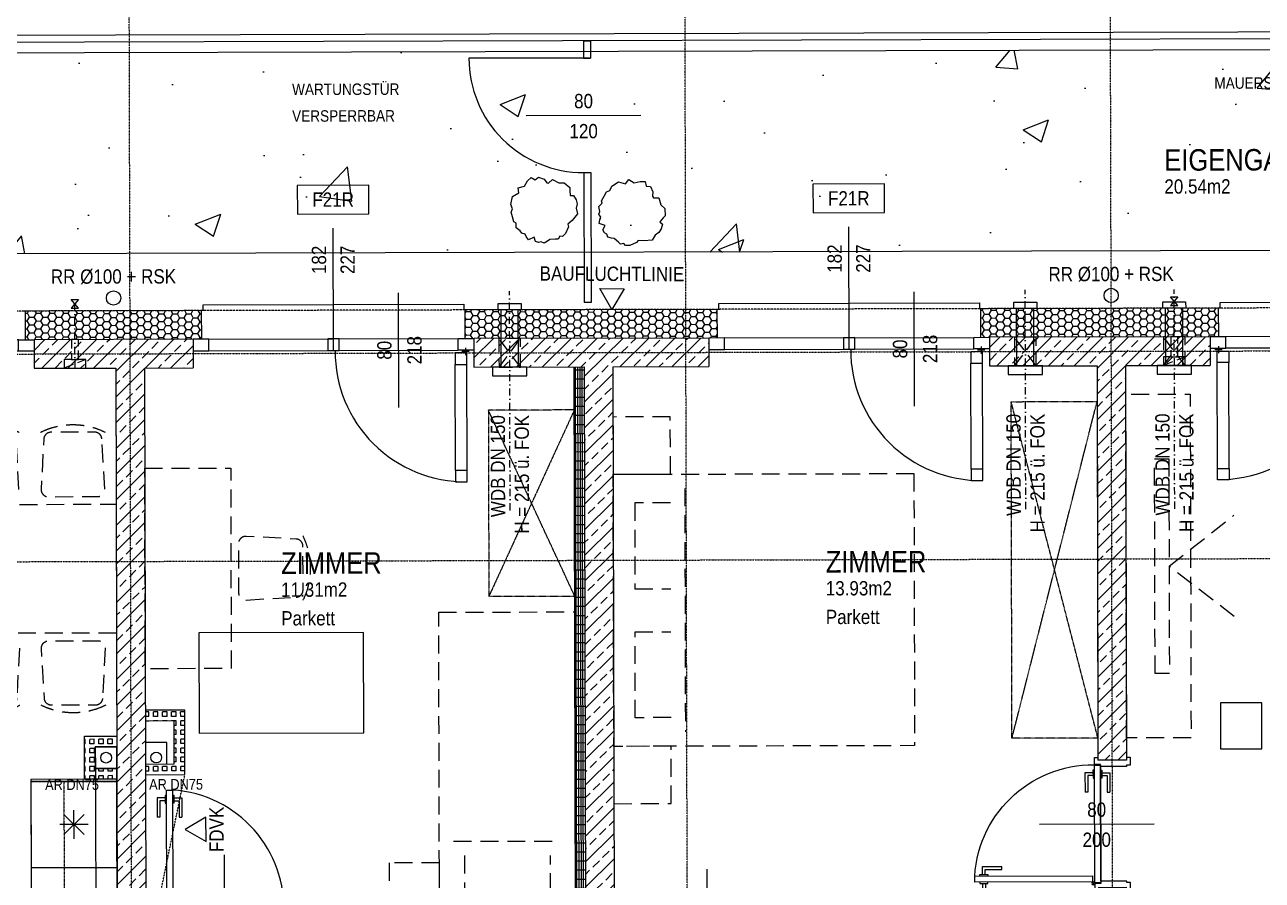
# Model space of a CAD drawing. Header units: millimetres. Extents: x -5498 to 144064, y 340 to 109563.
# Drawn here: x 29217 to 37857, y 68796 to 74769 of the extents above; entities that cross this region are included whole.
import ezdxf
from ezdxf.enums import TextEntityAlignment as Align

# ---------------------------------------------------------------- set-up
doc = ezdxf.new("R2010")
doc.units = ezdxf.units.MM
for name, pattern in [('HIDDEN2', [0.1875, 0.125, -0.0625]), ('STRICHLINIE', [0.75, 0.5, -0.25]), ('STRICHPUNKT', [1, 0.5, -0.25, 0, -0.25])]:
    doc.linetypes.add(name, pattern=pattern)
for name, color, linetype in [('00-WOL-G00-LEG-M0', 22, 'Continuous'), ('00_HLP-G00-LEG-M0', 6, 'Continuous'), ('01-ANS-G00-LEG-M0', 251, 'Continuous'), ('01-BFL-G00-LEG-M0', 251, 'Continuous'), ('01-SYM-G00-Leg-M0', 251, 'Continuous'), ('01-TXT---------M0', 251, 'Continuous'), ('01-TXT---------PP', 1, 'Continuous'), ('01-TXT-G00-LEG-M0', 1, 'Continuous'), ('02-ANS-G00-LEG-M0', 251, 'Continuous'), ('02-AXO-G00-LEG-M0', 251, 'STRICHPUNKT'), ('02-DIM-G00-LEG-BEHÖRDE', 251, 'Continuous'), ('02-FIL-G00-LEG-GK', 251, 'Continuous'), ('02-FIL-G00-LEG-GRÜN', 251, 'Continuous'), ('02-FIL-G00-LEG-LILA', 251, 'Continuous'), ('02-FIL-G00-LEG-ORANGE', 251, 'Continuous'), ('02-FIL-G00-Leg-STB', 251, 'Continuous'), ('02-TWA---------M0', 251, 'Continuous'), ('02-TWA-G00-LEG-M0', 251, 'Continuous'), ('02-WDA---------M0', 251, 'Continuous'), ('02-WDA-G00-LEG-M0', 251, 'Continuous'), ('02-ZWA---------M0', 251, 'Continuous'), ('02-ZWA-G00-LEG-M0', 251, 'Continuous'), ('03-ANS-G00-LEG-M0', 251, 'Continuous'), ('03-HID-G00-LEG-M0', 251, 'HIDDEN2'), ('03-SYM-G00-LEG-M0', 251, 'Continuous'), ('04-HLP---------M0', 251, 'HIDDEN2'), ('04-STO---------M0', 251, 'Continuous'), ('04-SYM---------EP', 251, 'Continuous'), ('04-SYM-G00-LEG-EP', 251, 'Continuous'), ('04-TXT---------EP', 251, 'Continuous'), ('04-TXT-G00-Leg-M0', 251, 'Continuous'), ('04-TXT-G00-LEG-POS', 8, 'Continuous'), ('05-STO--------M0', 251, 'Continuous'), ('05-SYM---------M0', 251, 'Continuous'), ('05-SYM--------M0', 251, 'Continuous'), ('05-SYM-G00-LEG-M0', 251, 'Continuous'), ('05-TXT---------PP', 8, 'Continuous'), ('05-TXT--------M0', 251, 'Continuous'), ('05-TXT-G00-LEG-M0', 251, 'Continuous'), ('07-SAN---------M0', 251, 'Continuous'), ('07-SAN-G00-Leg-Küche', 251, 'Continuous'), ('07-SAN-G00-LEG-M0', 251, 'Continuous'), ('07_MOB-G00-LEG-M0', 6, 'HIDDEN2'), ('09-NAT-G00-LEG-PFLANZEN', 251, 'Continuous'), ('09-WEG_G00-LEG-M0', 251, 'Continuous')]:
    doc.layers.add(name, color=color, linetype=linetype)
doc.layers.add('00_HLP---------M0', color=251, linetype='Continuous', plot=False)
doc.styles.add('ARIAL', font='arial.ttf', dxfattribs={"width": 0.85})
doc.linetypes.add('ZICKZACK', pattern='A,0.00254,-5.08,[131,ltypeshp.shx,S=5.08,R=0,X=-5.08,Y=0],-10.16,[131,ltypeshp.shx,S=5.08,R=180,X=5.08,Y=0],-5.08', length=20.32254)
pattern_1 = [(359.70755, (-20078.772, 18756.93), (47.764726, 27.252854), [31.75, -63.5]), (119.70755, (-20078.772, 18756.93), (-47.484027, 27.739039), [31.75, -63.5]), (59.70755, (-20078.772, 18756.93), (0.280699, 54.991893), [-63.5, 31.75])]
pattern_2 = [(90.1423, (31995.2, 67277.07), (-31.7499, -0.07886), [31.75, -31.75]), (180.1423, (31995.2, 67277.07), (0.07886, -31.7499), [31.75, -31.75])]

# ---------------------------------------------------------------- blocks, each defined once
blk = doc.blocks.new('03-rar')
blk.add_circle((0, 0), 0.05)
at = {"layer": '01-TXT---------M0', "color": 8, "style": 'ARIAL', "width": 0.85}
blk.add_attdef('RR', text='', height=0.1, dxfattribs=at).set_placement((0, 0.1), align=Align.CENTER)
blk = doc.blocks.new('05-TXT')
at = {"layer": '05-TXT--------M0'}
blk.add_line((-0.4, 0), (0.4, 0), dxfattribs=at)
at = {"layer": '05-TXT--------M0', "color": 8, "style": 'ARIAL', "width": 0.85}
blk.add_attdef('BREITE', text='', height=0.1, dxfattribs=at).set_placement((0, 0.05), align=Align.CENTER)
blk.add_attdef('HÖHE', text='', height=0.1, rotation=360, dxfattribs=at).set_placement((0, -0.06), align=Align.TOP_CENTER)
blk = doc.blocks.new('TÜR-80_10er-WAND')
at = {"layer": '00_HLP---------M0'}
blk.add_lwpolyline([(0.4115, -0.025), (-0.4115, -0.025), (-0.4115, -0.025), (-0.4115, 0.017), (0.4115, 0.017)], close=True, dxfattribs=at)
for points in [[(0.4, 0.017), (-0.4, 0.017)], [(-0.375, 0.017), (-0.375, 0.027), (-0.32, 0.027), (-0.32, 0.017)], [(-0.3575, 0.027), (-0.3575, 0.083), (-0.2225, 0.083)], [(-0.3375, 0.027), (-0.3375, 0.063), (-0.2225, 0.063)], [(-0.2225, 0.063), (-0.2225, 0.083)], [(-0.375, -0.025), (-0.375, -0.035), (-0.32, -0.035), (-0.32, -0.025)], [(-0.3575, -0.035), (-0.3575, -0.091), (-0.2225, -0.091)], [(-0.3375, -0.035), (-0.3375, -0.071), (-0.2225, -0.071)], [(-0.2225, -0.071), (-0.2225, -0.091)]]:
    blk.add_lwpolyline(points, dxfattribs=at)
at = {"layer": '02-ZWA---------M0'}
for points in [[(-0.445, 0.1), (-0.445, 0)], [(0.445, 0.1), (0.445, 0)]]:
    blk.add_lwpolyline(points, dxfattribs=at)
at = {"layer": '05-STO--------M0'}
for points in [[(-0.465, 0.1), (-0.465, 0.125), (-0.41, 0.125), (-0.41, 0.1), (-0.4, 0.1), (-0.4, 0.017), (-0.415, 0.017), (-0.415, -0.025), (-0.465, -0.025), (-0.465, 0)], [(0.465, 0.1), (0.465, 0.125), (0.41, 0.125), (0.41, 0.1), (0.4, 0.1), (0.4, 0.017), (0.415, 0.017), (0.415, -0.025), (0.465, -0.025), (0.465, 0)]]:
    blk.add_lwpolyline(points, dxfattribs=at)
at = {"layer": '05-SYM---------M0'}
for points in [[(0.352, -0.8085), (0.296, -0.8085), (0.296, -0.6735)], [(0.316, -0.6735), (0.296, -0.6735)], [(0.352, -0.7885), (0.316, -0.7885), (0.316, -0.6735)], [(0.414, -0.8085), (0.47, -0.8085), (0.47, -0.6735)], [(0.414, -0.7885), (0.45, -0.7885), (0.45, -0.6735)], [(0.45, -0.6735), (0.47, -0.6735)], [(0.362, -0.826), (0.352, -0.826), (0.352, -0.771), (0.362, -0.771)], [(0.404, -0.826), (0.414, -0.826), (0.414, -0.771), (0.404, -0.771)]]:
    blk.add_lwpolyline(points, dxfattribs=at)
at = {"layer": '05-SYM--------M0'}
blk.add_lwpolyline([(0.404, -0.0395), (0.404, -0.8625), (0.404, -0.8625), (0.362, -0.8625), (0.362, -0.0395)], close=True, dxfattribs=at)
for points in [[(0.41, -0.036), (0.42, -0.036)], [(0.415, -0.031), (0.415, -0.041)]]:
    blk.add_lwpolyline(points, dxfattribs=at)
blk.add_circle((0.415, -0.036), 0.01, dxfattribs=at)
blk.add_arc((0.415, -0.036), 0.8282, 176.33088, 266.33088, dxfattribs=at)
blk = doc.blocks.new('01-SQM')
at = {"layer": '01-TXT---------M0', "color": 1, "style": 'ARIAL', "width": 0.85}
blk.add_attdef('ROOM', (0, 0), '', height=0.15, dxfattribs=at)
blk.add_attdef('AREA', text='', height=0.1, dxfattribs=at).set_placement((0, -0.06), align=Align.TOP_LEFT)
at = {"layer": '01-TXT---------PP', "color": 1, "style": 'ARIAL', "width": 0.85}
blk.add_attdef('NR', text='', height=0.15, dxfattribs=at).set_placement((-0.1173, 0), align=Align.RIGHT)
blk.add_attdef('FLOOR', text='', height=0.1, dxfattribs=at).set_placement((0, -0.26), align=Align.TOP_LEFT)
blk = doc.blocks.new('TÜR-80_20er-WAND')
at = {"layer": '00_HLP---------M0'}
for points in [[(-0.3575, 0.045), (-0.3575, 0.101), (-0.2225, 0.101)], [(-0.2225, 0.081), (-0.2225, 0.101)], [(-0.375, 0.035), (-0.375, 0.045), (-0.32, 0.045), (-0.32, 0.035)], [(-0.3375, 0.045), (-0.3375, 0.081), (-0.2225, 0.081)], [(0.4, -0.007), (-0.4, -0.007)], [(-0.375, -0.007), (-0.375, -0.017), (-0.32, -0.017), (-0.32, -0.007)], [(-0.3575, -0.017), (-0.3575, -0.073), (-0.2225, -0.073)], [(-0.3375, -0.017), (-0.3375, -0.053), (-0.2225, -0.053)], [(-0.2225, -0.053), (-0.2225, -0.073)]]:
    blk.add_lwpolyline(points, dxfattribs=at)
blk.add_lwpolyline([(0.4115, 0.035), (-0.4115, 0.035), (-0.4115, 0.035), (-0.4115, -0.007), (0.4115, -0.007)], close=True, dxfattribs=at)
at = {"layer": '02-TWA---------M0'}
for points in [[(-0.445, -0.19), (-0.445, 0.01)], [(0.445, -0.19), (0.445, 0.01)]]:
    blk.add_lwpolyline(points, dxfattribs=at)
at = {"layer": '05-STO--------M0'}
for points in [[(-0.465, -0.19), (-0.465, -0.215), (-0.41, -0.215), (-0.41, -0.19), (-0.4, -0.19), (-0.4, -0.007), (-0.415, -0.007), (-0.415, 0.035), (-0.465, 0.035), (-0.465, 0.01)], [(0.465, -0.19), (0.465, -0.215), (0.41, -0.215), (0.41, -0.19), (0.4, -0.19), (0.4, -0.007), (0.415, -0.007), (0.415, 0.035), (0.465, 0.035), (0.465, 0.01)]]:
    blk.add_lwpolyline(points, dxfattribs=at)
at = {"layer": '05-SYM---------M0'}
for points in [[(0.352, 0.8185), (0.296, 0.8185), (0.296, 0.6835)], [(0.352, 0.7985), (0.316, 0.7985), (0.316, 0.6835)], [(0.362, 0.836), (0.352, 0.836), (0.352, 0.781), (0.362, 0.781)], [(0.404, 0.836), (0.414, 0.836), (0.414, 0.781), (0.404, 0.781)], [(0.414, 0.8185), (0.47, 0.8185), (0.47, 0.6835)], [(0.414, 0.7985), (0.45, 0.7985), (0.45, 0.6835)], [(0.316, 0.6835), (0.296, 0.6835)], [(0.45, 0.6835), (0.47, 0.6835)]]:
    blk.add_lwpolyline(points, dxfattribs=at)
at = {"layer": '05-SYM--------M0'}
blk.add_lwpolyline([(0.404, 0.0495), (0.404, 0.8725), (0.404, 0.8725), (0.362, 0.8725), (0.362, 0.0495)], close=True, dxfattribs=at)
for points in [[(0.41, 0.046), (0.42, 0.046)], [(0.415, 0.041), (0.415, 0.051)]]:
    blk.add_lwpolyline(points, dxfattribs=at)
blk.add_circle((0.415, 0.046), 0.01, dxfattribs=at)
blk.add_arc((0.415, 0.046), 0.8282, 93.66912, 183.66912, dxfattribs=at)
blk = doc.blocks.new('FENSTER_184-EG')
at = {"layer": '02-WDA---------M0'}
for points in [[(0.06, -0.2), (0.06, -0.4)], [(1.9, -0.2), (1.9, -0.4)]]:
    blk.add_lwpolyline(points, dxfattribs=at)
at = {"layer": '04-HLP---------M0', "linetype": 'Continuous'}
for points in [[(0.13, 0.72), (0.13, 0.8), (0.05, 0.8), (0.05, 0.72)], [(0.13, -0.1), (0.13, -0.02), (0.05, -0.02), (0.05, -0.1)]]:
    blk.add_lwpolyline(points, close=True, dxfattribs=at)
for points in [[(0.05, 0.72), (0.05, -0.02)], [(0.13, 0.72), (0.13, -0.02)]]:
    blk.add_lwpolyline(points, dxfattribs=at)
at = {"layer": '04-HLP---------M0'}
for points in [[(0.059, -0.135), (0.059, -0.085)], [(0.034, -0.11), (0.084, -0.11)]]:
    blk.add_lwpolyline(points, dxfattribs=at)
at = {"layer": '04-HLP---------M0', "linetype": 'Continuous'}
blk.add_arc((0.059, -0.11), 0.91, 359.48381, 90.46457, dxfattribs=at)
at = {"layer": '04-STO---------M0'}
for points in [[(0.11, -0.2), (0, -0.2), (0, -0.12), (0.11, -0.12)], [(0.94, -0.2), (1.02, -0.2), (1.02, -0.12), (0.94, -0.12)], [(1.85, -0.2), (1.96, -0.2), (1.96, -0.12), (1.85, -0.12)]]:
    blk.add_lwpolyline(points, close=True, dxfattribs=at)
at = {"layer": '04-SYM---------EP'}
for p, q in [((1.85, -0.12), (0.11, -0.12)), ((1.85, -0.2), (0.11, -0.2))]:
    blk.add_line(p, q, dxfattribs=at)
blk = doc.blocks.new('04-TXT')
blk.add_line((0, 0), (0.8529, 0))
at = {"layer": '04-TXT---------EP', "color": 8, "style": 'ARIAL', "width": 0.85}
blk.add_attdef('WIDTH', text='', height=0.1, dxfattribs=at).set_placement((0.6322, 0.05), align=Align.CENTER)
blk.add_attdef('HEIGHT', text='', height=0.1, dxfattribs=at).set_placement((0.6322, -0.05), align=Align.TOP_CENTER)
blk = doc.blocks.new('BETT')
for points in [[(0, 0.95), (-0.4, 0.95), (-0.4, 1.35), (0, 1.35)], [(0, -1.35), (-0.4, -1.35), (-0.4, -0.95), (0, -0.95)]]:
    blk.add_lwpolyline(points, close=True)
at = {"flags": 128}
blk.add_lwpolyline([(-2.1, 0.95), (-2.1, -0.95), (0, -0.95), (0, 0.95)], close=True, dxfattribs=at)
for points in [[(-0.5, 0.85), (-0.5, -0.85)], [(-0.4, 0.75), (-0.15, 0.75), (-0.15, 0.15), (-0.4, 0.15)], [(-0.4, -0.75), (-0.15, -0.75), (-0.15, -0.15), (-0.4, -0.15)]]:
    blk.add_lwpolyline(points)
blk = doc.blocks.new('möbel_tisch_gross')
blk.add_lwpolyline([(-0.45, 0.9), (-0.45, -0.9), (0.45, -0.9), (0.45, 0.9)], close=True)
at = {"flags": 128}
for points in [[(-0.906, 0.8009, 0.39805), (-0.9532, 0.751), (-0.9532, 0.4456, 0.39805), (-0.906, 0.3957), (-0.556, 0.3762, 0.430564), (-0.5032, 0.4262), (-0.5032, 0.7704, 0.430564), (-0.556, 0.8204)], [(0.906, 0.8009, -0.39805), (0.9532, 0.751), (0.9532, 0.4456, -0.39805), (0.906, 0.3957), (0.556, 0.3762, -0.430564), (0.5032, 0.4262), (0.5032, 0.7704, -0.430564), (0.556, 0.8204)], [(-0.906, 0.2021, 0.39805), (-0.9532, 0.1521), (-0.9532, -0.1533, 0.39805), (-0.906, -0.2032), (-0.556, -0.2226, 0.430564), (-0.5032, -0.1727), (-0.5032, 0.1716, 0.430564), (-0.556, 0.2215)], [(0.906, 0.2021, -0.39805), (0.9532, 0.1521), (0.9532, -0.1533, -0.39805), (0.906, -0.2032), (0.556, -0.2226, -0.430564), (0.5032, -0.1727), (0.5032, 0.1716, -0.430564), (0.556, 0.2215)], [(-0.906, -0.8021, -0.39805), (-0.9532, -0.7521), (-0.9532, -0.4467, -0.39805), (-0.906, -0.3968), (-0.556, -0.3774, -0.430564), (-0.5032, -0.4273), (-0.5032, -0.7716, -0.430564), (-0.556, -0.8215)], [(0.906, -0.8021, 0.39805), (0.9532, -0.7521), (0.9532, -0.4467, 0.39805), (0.906, -0.3968), (0.556, -0.3774, 0.430564), (0.5032, -0.4273), (0.5032, -0.7716, 0.430564), (0.556, -0.8215)]]:
    blk.add_lwpolyline(points, format="xyb", close=True, dxfattribs=at)
for centre, start, end in [((-0.5032, 0.5983), 153.43495, 206.56505), ((0.5032, 0.5983), 333.43495, 26.56505), ((-0.5032, -0.0006), 153.43495, 206.56505), ((0.5032, -0.0006), 333.43495, 26.56505), ((-0.5032, -0.5994), 153.43495, 206.56505), ((0.5032, -0.5994), 333.43495, 26.56505)]:
    blk.add_arc(centre, 0.5031, start, end)
blk = doc.blocks.new('TV-240')
at = {"flags": 128}
blk.add_lwpolyline([(0, -2.4), (0, 0), (0.45, 0), (0.45, -2.4)], close=True, dxfattribs=at)
blk.add_lwpolyline([(0.3, -0.4508), (0.3, -1.9508), (0.2, -1.9508), (0.2, -0.4508)], close=True)
blk.add_lwpolyline([(0.7536, -1.5544), (0.3, -1.2008), (0.7536, -0.8472)])
blk = doc.blocks.new('BETT_90')
blk.add_lwpolyline([(0, 0.95), (-0.35, 0.95), (-0.35, 1.3), (0, 1.3)], close=True)
at = {"flags": 128}
blk.add_lwpolyline([(-2.1, 0.95), (-2.1, 0), (0, 0), (0, 0.95)], close=True, dxfattribs=at)
for points in [[(-0.5, 0.85), (-0.5, 0.1)], [(-0.4, 0.775), (-0.15, 0.775), (-0.15, 0.175), (-0.4, 0.175)]]:
    blk.add_lwpolyline(points)
blk = doc.blocks.new('möbel_schreibtisch')
at = {"flags": 128}
blk.add_lwpolyline([(0, -0.1), (-0.6, -0.1), (-0.6, 1.3), (0, 1.3)], close=True, dxfattribs=at)
blk.add_lwpolyline([(-1.056, 0.8021, 0.39805), (-1.1032, 0.7521), (-1.1032, 0.4467, 0.39805), (-1.056, 0.3968), (-0.706, 0.3774, 0.430564), (-0.6532, 0.4273), (-0.6532, 0.7716, 0.430564), (-0.706, 0.8215)], format="xyb", close=True, dxfattribs=at)
blk.add_arc((-0.6532, 0.5994), 0.5031, 153.43495, 206.56505)
blk = doc.blocks.new('Kühlschrank')
blk.add_lwpolyline([(-0.3, 0), (0.3, 0), (0.3, -0.6), (-0.3, -0.6)], close=True)
for points in [[(0.0707, -0.2293), (-0.0707, -0.3707)], [(-0.0707, -0.2293), (0.0707, -0.3707)], [(0, -0.2), (0, -0.4)], [(-0.1, -0.3), (0.1, -0.3)]]:
    blk.add_lwpolyline(points)
blk = doc.blocks.new('01-HK3')
blk.add_lwpolyline([(0, 0), (0.0423, 0.0732), (-0.0423, 0.0732)], close=True)
at = {"color": 0, "style": 'ARIAL', "width": 0.85}
blk.add_attdef('HEIGHT', text='', height=0.05, dxfattribs=at).set_placement((0, 0.35), align=Align.TOP_CENTER)
blk = doc.blocks.new('WANDLÜFER')
at = {"layer": '02-TWA---------M0', "linetype": 'HIDDEN2', "ltscale": 0.75}
for points in [[(0.075, 0), (0.075, -0.2), (-0.075, -0.2), (-0.075, 0), (0.075, 0)], [(-0.075, 0), (0.075, -0.2)], [(0.075, 0), (-0.075, -0.2)]]:
    blk.add_lwpolyline(points, dxfattribs=at)
at = {"layer": '07-SAN---------M0', "linetype": 'STRICHPUNKT', "ltscale": 0.1}
blk.add_lwpolyline([(0, 1), (0, -0.53)], dxfattribs=at)
at = {"layer": '07-SAN---------M0'}
for points in [[(0, 0), (-0.12, 0), (-0.12, 0.06), (0.12, 0.06), (0.12, 0)], [(0.08, -0.4), (-0.08, -0.4), (-0.08, -0.445), (0.08, -0.445)]]:
    blk.add_lwpolyline(points, close=True, dxfattribs=at)
for points in [[(-0.06, 0), (-0.06, -0.4)], [(0.06, 0), (0.06, -0.4)]]:
    blk.add_lwpolyline(points, dxfattribs=at)
blk = doc.blocks.new('türachse&qualität')
at = {"layer": '05-SYM---------M0'}
blk.add_line((-0.4, 0), (-0.4, 0), dxfattribs=at)
at = {"layer": '05-TXT---------PP'}
blk.add_lwpolyline([(-0.5, -0.25), (-0.5, 0.25), (-0.7, 0.25), (-0.7, -0.25)], close=True, dxfattribs=at)
at = {"layer": '05-TXT---------PP', "color": 8, "style": 'ARIAL', "text_generation_flag": 6, "width": 0.85}
blk.add_attdef('POS.NR.', text='', height=0.1, rotation=270, dxfattribs=at).set_placement((-0.6529, -0.0112), align=Align.TOP_CENTER)
blk = doc.blocks.new('07_Kemper-ventil')
at = {"layer": '02-TWA---------M0', "linetype": 'HIDDEN2', "ltscale": 0.5}
for points in [[(-0.075, 0), (-0.075, -0.06), (0.075, -0.06), (0.075, 0), (-0.075, 0)], [(-0.025, -0.06), (-0.025, -0.2), (0.025, -0.2), (0.025, -0.06)]]:
    blk.add_lwpolyline(points, close=True, dxfattribs=at)
blk.add_lwpolyline([(-0.075, -0.06), (0.075, 0)], dxfattribs=at)
at = {"layer": '07-SAN---------M0', "linetype": 'STRICHPUNKT', "ltscale": 0.1}
blk.add_lwpolyline([(0, 0), (0, -0.48)], dxfattribs=at)
at = {"layer": '07-SAN---------M0'}
for points in [[(0.025, -0.42), (-0.025, -0.42), (0, -0.45), (0.025, -0.42)], [(0.025, -0.48), (-0.025, -0.48), (0, -0.45), (0.025, -0.48)]]:
    blk.add_lwpolyline(points, close=True, dxfattribs=at)

msp = doc.modelspace()

# ---------------------------------------------------------------- hatches: boundary and pattern name
at = {"layer": '02-FIL-G00-LEG-GK'}
h = msp.add_hatch(dxfattribs=at)
h.set_pattern_fill('GRATE', color=256, scale=20, angle=197.04654, style=0)
h.set_pattern_definition([(90.1423, (31995.2, 67277.069), (-15.87495, -0.03943), []), (180.1423, (31995.2, 67277.07), (0.1577, -63.4998), [])])
h.paths.add_polyline_path([(33132.8, 68569.9), (33123.3, 72379.9), (33053.3, 72379.7), (33062.8, 68569.7)])
at = {"layer": '02-FIL-G00-LEG-GRÜN'}
h = msp.add_hatch(dxfattribs=at)
h.set_pattern_fill('AR-CONC', color=256, scale=10, angle=107.33899, style=0)
h.set_pattern_definition([(50.435, (31995.2, 67277), (1823, -145.56), [190.5, -2095.5]), (355.435, (31995.2, 67277), (-366.92, 1907.84), [152.4, -1676.4]), (100.886, (32147.1, 67265), (1456.1, 1762.27), [161.9, -1780.9]), (46.619, (31991.3, 67785), (2713.9, -399.84), [285.75, -3143.25]), (97.07, (32217.5, 67751.7), (2355.2, 2492.2), [242.85, -2671.35]), (351.619, (31991.3, 67785), (2355.2, 2492.2), [228.6, -2514.6]), (21.435, (32246.3, 67660), (1523.86, -1011.12), [190.5, -2095.5]), (326.435, (32246.3, 67660), (604.03, 1846.52), [152.4, -1676.4]), (71.886, (32373.3, 67575.7), (2127.89, 835.4), [161.9, -1780.9]), (37.935, (31995.2, 67277.1), (24.47, 845.76), [0, -1656.08, 0, -1701.8, 0, -1682.75]), (7.935, (31995.2, 67277.1), (660.576, 1006.847), [0, -970.28, 0, -1617.98, 0, -641.35]), (327.935, (31428.8, 67272.8), (1356.302, -46.997), [0, -635, 0, -1981.2, 0, -2628.9]), (317.935, (31174.8, 67270.8), (1479.32, 265.5), [0, -825.5, 0, -1315.72, 0, -1866.9])])
h.paths.add_polyline_path([(33117.9, 74535.3), (33167.9, 74535.4), (33171.3, 73180), (44541.5, 73208.2), (44550.6, 74613.7), (24047.8, 74562.7), (24041.6, 73352.1), (24042.1, 73157.3), (33121.3, 73179.9)])
at = {"layer": '02-FIL-G00-LEG-LILA'}
h = msp.add_hatch(dxfattribs=at)
h.set_pattern_fill('HONEY', color=256, scale=10, angle=107.04654, style=0)
h.set_pattern_definition(pattern_1)
h.paths.add_polyline_path([(30452.3, 72773.3), (29222.3, 72770.2), (29222.8, 72570.2), (29282.8, 72570.3), (30392.8, 72573.1), (30452.8, 72573.3)])
h = msp.add_hatch(dxfattribs=at)
h.set_pattern_fill('HONEY', color=256, scale=10, angle=107.04654, style=0)
h.set_pattern_definition(pattern_1)
h.paths.add_polyline_path([(34052.3, 72782.2), (32292.3, 72777.8), (32292.8, 72577.8), (32352.8, 72578), (33992.8, 72582), (34052.8, 72582.2)])
h = msp.add_hatch(dxfattribs=at)
h.set_pattern_fill('HONEY', color=256, scale=10, angle=107.04654, style=0)
h.set_pattern_definition(pattern_1)
h.paths.add_polyline_path([(37552.3, 72790.9), (35892.3, 72786.8), (35892.8, 72586.8), (35952.8, 72586.9), (37492.8, 72590.7), (37552.8, 72590.9)])
at = {"layer": '02-FIL-G00-LEG-ORANGE'}
h = msp.add_hatch(dxfattribs=at)
h.set_pattern_fill('SQUARE', color=256, scale=10, angle=197.04654, style=0)
h.set_pattern_definition(pattern_2)
h.paths.add_polyline_path([(30334.2, 69983), (30059.2, 69982.3), (30059.4, 69907.3), (30259.4, 69907.8), (30260.2, 69607.8), (30060.2, 69607.3), (30060.4, 69532.3), (30335.4, 69533)])
h = msp.add_hatch(dxfattribs=at)
h.set_pattern_fill('SQUARE', color=256, scale=10, angle=197.04654, style=0)
h.set_pattern_definition(pattern_2)
h.paths.add_polyline_path([(29860.4, 69501.8), (29860.2, 69576.8), (29710.2, 69576.4), (29709.9, 69726.4), (29859.9, 69726.8), (29859.7, 69801.8), (29634.7, 69801.2), (29635.4, 69501.2)])
at = {"layer": '02-FIL-G00-Leg-STB'}
h = msp.add_hatch(dxfattribs=at)
h.set_pattern_fill('ANSI33', color=256, scale=20, angle=107.04654, style=0)
h.set_pattern_definition([(45, (91754.27, -3508.6), (-89.80256, 89.80256), []), (45, (91844.07, -3508.6), (-89.80256, 89.80256), [63.5, -31.75])])
h.paths.add_polyline_path([(29282.8, 72570.3), (30392.8, 72573.1), (30393.3, 72373.1), (30053.3, 72372.3), (30067.4, 66677.3), (29867.4, 66676.8), (29853.3, 72371.8), (29283.3, 72370.3)])
h = msp.add_hatch(dxfattribs=at)
h.set_pattern_fill('ANSI33', color=256, scale=20, angle=107.04654, style=0)
h.set_pattern_definition([(44.70755, (-20078.77, 18756.93), (-89.34302, 90.25976), []), (44.70755, (-19988.97, 18756.47), (-89.34302, 90.25976), [63.5, -31.75])])
h.paths.add_polyline_path([(32352.8, 72578), (32353, 72498), (32353.3, 72378), (33123.3, 72379.9), (33140, 65659.9), (33750, 65661.4), (33758.6, 62181.4), (32798.6, 62179), (32799.1, 61979), (35079.1, 61984.7), (35078.6, 62184.7), (33958.6, 62181.9), (33949.5, 65861.9), (33339.5, 65860.4), (33323.3, 72380.4), (33993.3, 72382), (33992.8, 72582)])
h = msp.add_hatch(dxfattribs=at)
h.set_pattern_fill('ANSI33', color=256, scale=20, angle=107.04654, style=0)
h.set_pattern_definition([(45.1423, (31995.2, 67277.07), (-90.0253, 89.5792), []), (45.1423, (32085, 67277.29), (-90.0253, 89.5792), [63.5, -31.75])])
h.paths.add_polyline_path([(35952.8, 72586.9), (35953, 72506.9), (35953.3, 72386.9), (36703.3, 72388.8), (36710.1, 69633.8), (36910.1, 69634.3), (36903.3, 72389.3), (37493.3, 72390.7), (37492.8, 72590.7)])

# ---------------------------------------------------------------- linework, layer by layer
at = {"layer": '00-WOL-G00-LEG-M0', "linetype": 'ZICKZACK', "ltscale": 0.005}
for points in [[(30432.9, 70523.2), (30434.6, 69823.2), (31584.6, 69826.1), (31582.9, 70526.1)], [(37853.9, 70034.6), (37565.3, 70033.9), (37566.1, 69712.8), (37854.7, 69713.5)]]:
    msp.add_lwpolyline(points, close=True, dxfattribs=at)
at = {"layer": '00_HLP-G00-LEG-M0'}
for points in [[(33167.9, 74535.4), (33117.9, 74535.3)], [(33167.9, 73735.4), (33117.9, 73735.3)]]:
    msp.add_lwpolyline(points, dxfattribs=at)
at = {"layer": '01-ANS-G00-LEG-M0'}
for points in [[(30059.4, 69907.3), (30060.2, 69607.3), (30260.2, 69607.8), (30259.4, 69907.8)], [(29709.9, 69726.4), (29710.2, 69576.4), (29860.2, 69576.8), (29859.9, 69726.8)], [(30059.8, 69757.3), (30060.2, 69607.3), (30210.2, 69607.6), (30209.8, 69757.6)]]:
    msp.add_lwpolyline(points, close=True, dxfattribs=at)
at = {"layer": '01-BFL-G00-LEG-M0', "linetype": 'STRICHLINIE'}
msp.add_lwpolyline([(49705.6, 88430.9), (49608.3, 75014.7), (49588.1, 72820.8), (22385.3, 72753.2), (22395.5, 74752.9), (22413.6, 88687.5)], dxfattribs=at)
at = {"layer": '02-ANS-G00-LEG-M0'}
for points in [[(24625.2, 74684), (44652.1, 74738.9), (44652.2, 74688.9), (24625.4, 74634), (24625.2, 74684)], [(21977.7, 74555.4), (24038.6, 74562.7), (44550.6, 74613.7), (44538.9, 72810)], [(37562.3, 72790.9), (37562.2, 72830.9), (39382.2, 72835.4), (39382.3, 72795.4)], [(30462.3, 72773.3), (30462.2, 72813.3), (32282.2, 72817.8), (32282.3, 72777.8)], [(34062.3, 72782.2), (34062.2, 72822.2), (35882.2, 72826.7), (35882.3, 72786.7)]]:
    msp.add_lwpolyline(points, dxfattribs=at)
at = {"layer": '02-AXO-G00-LEG-M0'}
for points in [[(29985.1, 59572.1), (29942.4, 76772)], [(33865.1, 59581.7), (33822.4, 76781.6)], [(36835.1, 59589.1), (36792.4, 76789)], [(21664.3, 72451.4), (46982.2, 72514.3), (46982.2, 72514.3)], [(21656.9, 71001.4), (46985.8, 71064.3), (46985.8, 71064.3)]]:
    msp.add_lwpolyline(points, dxfattribs=at)
at = {"layer": '02-TWA-G00-LEG-M0'}
for p, q in [((30392.8, 72573.1), (29282.8, 72570.3)), ((33992.8, 72582), (32352.8, 72578)), ((37492.8, 72590.7), (35952.8, 72586.9)), ((29283.3, 72370.3), (29853.3, 72371.8)), ((29853.3, 72371.8), (29867.4, 66676.8)), ((30053.3, 72372.3), (30393.3, 72373.1)), ((30053.3, 72372.3), (30067.4, 66677.3)), ((32353.3, 72378), (33123.3, 72379.9)), ((33123.3, 72379.9), (33140, 65659.9)), ((33323.3, 72380.4), (33993.3, 72382)), ((33323.3, 72380.4), (33339.5, 65860.4)), ((35953.3, 72386.9), (36703.3, 72388.8)), ((36703.3, 72388.8), (36710.1, 69633.8)), ((36903.3, 72389.3), (37493.3, 72390.7)), ((36903.3, 72389.3), (36910.1, 69634.3))]:
    msp.add_line(p, q, dxfattribs=at)
for points in [[(30392.8, 72573.1), (30393.3, 72373.1)], [(32352.8, 72578), (32353.3, 72378)], [(33992.8, 72582), (33993.3, 72382)], [(35952.8, 72586.9), (35953.3, 72386.9)], [(37492.8, 72590.7), (37493.3, 72390.7)], [(29282.8, 72570.3), (29283.3, 72370.3)]]:
    msp.add_lwpolyline(points, dxfattribs=at)
at = {"layer": '02-WDA-G00-LEG-M0'}
for p, q in [((30462.3, 72773.3), (29212.3, 72770.2)), ((34062.3, 72782.2), (32282.3, 72777.8)), ((37562.3, 72790.9), (35882.3, 72786.7))]:
    msp.add_line(p, q, dxfattribs=at)
at = {"layer": '02-ZWA-G00-LEG-M0'}
for points in [[(33062.8, 68569.7), (33053.3, 72379.7)], [(30060.4, 69532.3), (30335.4, 69533), (30334.2, 69983), (30059.2, 69982.3)], [(30060.2, 69607.3), (30260.2, 69607.8), (30259.4, 69907.8), (30059.4, 69907.3)], [(29860.4, 69501.8), (29635.4, 69501.2), (29634.7, 69801.2), (29859.7, 69801.8)], [(29860.2, 69576.8), (29710.2, 69576.4), (29709.9, 69726.4), (29859.9, 69726.8)]]:
    msp.add_lwpolyline(points, dxfattribs=at)
at = {"layer": '03-ANS-G00-LEG-M0'}
msp.add_lwpolyline([(29710.2, 69576.4), (29713.5, 68276.4), (29863.5, 68276.8), (29860.2, 69576.8)], close=True, dxfattribs=at)
at = {"layer": '03-HID-G00-LEG-M0', "ltscale": 0.5}
msp.add_lwpolyline([(30063.6, 68212.3), (30335.4, 69533)], dxfattribs=at)
at = {"layer": '07-SAN-G00-LEG-M0'}
msp.add_lwpolyline([(29860.4, 69501.8), (29260.4, 69500.3), (29260.4, 69500.3), (29262.4, 68725.3), (29262.4, 68725.3), (29265.3, 67525.3), (29265.3, 67525.3), (29267.2, 66764.3), (29867.2, 66765.8), (29860.4, 69501.8)], close=True, dxfattribs=at)
at = {"layer": '07-SAN-G00-LEG-M0', "linetype": 'HIDDEN2', "ltscale": 0.5}
for points in [[(29260.5, 69484.3), (29860.5, 69485.8)], [(29490.5, 69484.9), (29497.2, 66764.9)]]:
    msp.add_lwpolyline(points, dxfattribs=at)
at = {"layer": '07_MOB-G00-LEG-M0'}
for points in [[(33054, 72079.7), (32454, 72078.2), (32457.3, 70778.2), (33057.3, 70779.7)], [(36703.9, 72138.8), (36709.7, 69788.8), (36109.7, 69787.3), (36103.9, 72137.3), (36703.9, 72138.8)]]:
    msp.add_lwpolyline(points, close=True, dxfattribs=at)
for points in [[(33057.3, 70779.7), (32454, 72078.2)], [(33054, 72079.7), (32457.3, 70778.2)], [(36709.7, 69788.8), (36103.9, 72137.3)], [(36109.7, 69787.3), (36703.9, 72138.8)]]:
    msp.add_lwpolyline(points, dxfattribs=at)
at = {"layer": '09-NAT-G00-LEG-PFLANZEN'}
for points in [[(32773.1, 73287.3), (32733.5, 73268.4), (32717.8, 73289.9), (32711.6, 73308.2), (32686.8, 73313.2), (32676.7, 73330.8), (32649, 73350.9), (32647.7, 73384.6), (32632.1, 73392.7), (32622.7, 73428.2), (32614.3, 73461.1), (32623.1, 73484.7), (32610.8, 73515.1), (32622.3, 73569.4), (32667.8, 73595.6), (32662.4, 73631.3), (32705.6, 73642.7), (32727.2, 73678.4), (32752.1, 73703.4), (32781.7, 73685.9), (32804.6, 73705.4), (32842.6, 73690.9), (32861.5, 73666.3), (32874.9, 73663.2), (32900.7, 73689.9), (32946.5, 73665.4), (32983.9, 73666.1), (33022.2, 73632.4), (33021.9, 73611.9), (33024.6, 73576.8), (33049.5, 73577.2), (33065.9, 73547.1), (33073.4, 73519.1), (33067.5, 73487.6), (33077.2, 73449.5), (33038.7, 73403.6), (33009.7, 73377.6), (33012.4, 73359.2), (32993.3, 73312.9), (32971.2, 73289.7), (32953.3, 73292.9), (32941, 73273), (32920.3, 73272.4), (32882.5, 73269), (32867.3, 73257.2), (32844.1, 73243.6), (32822.4, 73254), (32805.2, 73249.6), (32782.8, 73255.5), (32773.1, 73287.3)], [(33268.9, 73366.6), (33227.5, 73381.2), (33231.6, 73407.6), (33240.2, 73424.9), (33226.2, 73445.9), (33231.5, 73465.5), (33226.1, 73499.3), (33249, 73524.1), (33243.7, 73540.8), (33262.1, 73572.5), (33279.4, 73601.8), (33302.4, 73612.3), (33315.2, 73642.4), (33361.7, 73672.7), (33412.5, 73659), (33433.8, 73688.1), (33472.4, 73665.6), (33513, 73675.6), (33548.3, 73675.6), (33556.8, 73642.4), (33586.8, 73640), (33603.4, 73602.9), (33599.3, 73572.1), (33606.6, 73560.4), (33643.8, 73561), (33658.8, 73511.4), (33685.8, 73485.4), (33689.1, 73434.5), (33674.4, 73420.2), (33651.4, 73393.5), (33669.3, 73376.1), (33659.6, 73343.2), (33645.1, 73318.2), (33618.6, 73300.1), (33598.6, 73266.3), (33538.9, 73261), (33500, 73263.2), (33488.9, 73248.2), (33442.7, 73229), (33410.7, 73228.2), (33400.2, 73243.1), (33377.5, 73237.8), (33362.4, 73251.9), (33333.3, 73276.3), (33314.2, 73278.6), (33288.2, 73285.5), (33280.2, 73308.2), (33264.8, 73317.3), (33253.2, 73337.3), (33268.9, 73366.6)]]:
    msp.add_lwpolyline(points, close=True, dxfattribs=at)
at = {"layer": '09-WEG_G00-LEG-M0'}
msp.add_line((44541.5, 73208.2), (24042.1, 73157.3), dxfattribs=at)
for points in [[(33117.6, 74657.3), (33167.6, 74657.4), (33167.9, 74535.4)], [(33117.6, 74657.3), (33117.9, 74535.3)], [(33117.9, 74535.3), (32317.9, 74535.3)], [(33117.9, 74535.3), (33167.9, 74535.4)], [(33119.9, 73737.3), (33169.9, 73737.4)], [(33119.9, 73737.3), (33122.2, 72829.9)], [(33169.9, 73737.4), (33172.2, 72830), (33122.2, 72829.9)]]:
    msp.add_lwpolyline(points, dxfattribs=at)
msp.add_arc((33117.9, 74537.3), 800, 180.1423, 270.14235, dxfattribs=at)

# ---------------------------------------------------------------- block references
at = {"layer": '01-SYM-G00-Leg-M0'}
ref = msp.add_blockref('01-HK3', (30336.3, 69150.1), dxfattribs=dict(at, xscale=1999.999999999999, yscale=1999.999999999999, zscale=1999.999999999999, rotation=270.1423037150249))
ref.add_attrib('HEIGHT', 'FDVK', dxfattribs={"layer": '0', "color": 0, "height": 100, "rotation": 270.1423, "style": 'ARIAL', "text_generation_flag": 6, "width": 0.85}).set_placement((30636.3, 69150.8), align=Align.BOTTOM_CENTER)
at = {"layer": '01-TXT-G00-LEG-M0', "xscale": 999.9999999999995, "yscale": 999.9999999999995, "zscale": 999.9999999999995, "rotation": 0.1423037157722268}
for p, values in [((37173.3, 73749.9), {'ROOM': 'EIGENGARTEN TOP 3', 'AREA': '20.54m2'}), ((31007.1, 70934.6), {'ROOM': 'ZIMMER', 'AREA': '11.31m2', 'FLOOR': 'Parkett'}), ((34809.3, 70944.1), {'ROOM': 'ZIMMER', 'AREA': '13.93m2', 'FLOOR': 'Parkett'})]:
    msp.add_blockref('01-SQM', p, dxfattribs=at).add_auto_attribs(values)
at = {"layer": '02-DIM-G00-LEG-BEHÖRDE'}
ref = msp.add_blockref('01-HK3', (33315.8, 72780.4), dxfattribs=dict(at, xscale=-2000.000000016161, yscale=2000.000000025193, zscale=1999.999999999999, rotation=359.7075493016462))
ref.add_attrib('HEIGHT', 'BAUFLUCHTLINIE', dxfattribs={"layer": '0', "color": 0, "extrusion": (0, 0, -1), "height": 100, "rotation": 0.29245, "style": 'ARIAL', "text_generation_flag": 2, "width": 0.85}).set_placement((-33317.3, 73080.4), align=Align.TOP_CENTER)
at = {"layer": '03-SYM-G00-LEG-M0', "xscale": 999.9999999999995, "yscale": 999.9999999999995, "zscale": 999.9999999999995, "rotation": 0.1423037242466501}
for p in [(29837.1, 72861.7), (36802.1, 72879)]:
    msp.add_blockref('03-rar', p, dxfattribs=at).add_auto_attribs({'RR': 'RR %%c100 + RSK'})
at = {"layer": '03-SYM-G00-LEG-M0'}
ref = msp.add_blockref('03-rar', (29785.1, 69651.6), dxfattribs=dict(at, xscale=749.9999997347314, yscale=749.9999997347314, zscale=749.9999997347314, rotation=0.1423037246458217))
ref.add_attrib('RR', 'AR DN75', dxfattribs={"layer": '01-TXT---------M0', "color": 8, "height": 75, "rotation": 0.1423, "style": 'ARIAL', "width": 0.85}).set_placement((29735.6, 69426.5), align=Align.RIGHT)
ref = msp.add_blockref('03-rar', (30135.1, 69652.5), dxfattribs=dict(at, xscale=749.9999997347314, yscale=749.9999997347314, zscale=749.9999997347314, rotation=0.1423037246458217))
ref.add_attrib('RR', 'AR DN75', (30085.6, 69427.3), dxfattribs={"layer": '01-TXT---------M0', "color": 8, "height": 75, "rotation": 0.1423, "style": 'ARIAL', "width": 0.85})
at = {"layer": '04-SYM-G00-LEG-EP', "yscale": 999.9999999999995, "zscale": 999.9999999999995}
for p, xscale, rotation in [((27323.3, 72365.5), -999.9999999999995, 180.142303722984), ((32353.3, 72378), 999.9999999999995, 180.1423037047181), ((35953.3, 72386.9), 999.9999999999995, 180.1423037047181), ((37493.3, 72390.7), -999.9999999999995, 180.1423037217787)]:
    msp.add_blockref('FENSTER_184-EG', p, dxfattribs=dict(at, xscale=xscale, rotation=rotation))
at = {"layer": '04-TXT-G00-Leg-M0', "xscale": 999.9999999999995, "yscale": 999.9999999999995, "zscale": 999.9999999999995}
for name, p, rotation, values in [('04-TXT', (34973, 72504.5), 90.14230370572672, {'WIDTH': '182', 'HEIGHT': '227'}), ('04-TXT', (31373, 72495.5), 90.14230370572672, {'WIDTH': '182', 'HEIGHT': '227'}), ('05-TXT', (31828, 72496.7), 90.14230387212393, {'BREITE': '80', 'HÖHE': '218'}), ('05-TXT', (35428, 72505.6), 90.14230387212393, {'BREITE': '80', 'HÖHE': '218'})]:
    msp.add_blockref(name, p, dxfattribs=dict(at, rotation=rotation)).add_auto_attribs(values)
at = {"layer": '04-TXT-G00-LEG-POS'}
ref = msp.add_blockref('türachse&qualität', (31371.9, 72948.5), dxfattribs=dict(at, xscale=999.9999999999995, yscale=999.9999999999995, zscale=999.9999999999995, rotation=270.1422870201432))
ref.add_attrib('POS.NR.', 'F21R', dxfattribs={"layer": '05-TXT---------PP', "color": 8, "height": 100, "rotation": 180.14229, "style": 'ARIAL', "text_generation_flag": 6, "width": 0.85}).set_placement((31370.4, 73548.5), align=Align.MIDDLE_CENTER)
ref = msp.add_blockref('türachse&qualität', (34971.9, 72957.4), dxfattribs=dict(at, xscale=999.9999999999995, yscale=999.9999999999995, zscale=999.9999999999995, rotation=270.1422870201432))
ref.add_attrib('POS.NR.', 'F21R', dxfattribs={"layer": '05-TXT---------PP', "color": 8, "height": 100, "rotation": 180.14229, "style": 'ARIAL', "text_generation_flag": 6, "width": 0.85}).set_placement((34970.4, 73557.4), align=Align.MIDDLE_CENTER)
at = {"layer": '05-SYM-G00-LEG-M0', "yscale": 999.9999999999995, "zscale": 999.9999999999995}
for name, p, xscale, rotation in [('TÜR-80_20er-WAND', (36721.2, 69188.8), -999.9999999999995, 90.14230378923327), ('TÜR-80_10er-WAND', (30612.8, 68563.6), 999.9999999999995, 180.1423029835135)]:
    msp.add_blockref(name, p, dxfattribs=dict(at, xscale=xscale, rotation=rotation))
at = {"layer": '05-TXT-G00-LEG-M0'}
ref = msp.add_blockref('05-TXT', (33118.9, 74136.4), dxfattribs=dict(at, xscale=999.9999999999995, yscale=999.9999999999995, zscale=999.9999999999995, rotation=0.1423037084759355))
ref.add_attrib('BREITE', '80', dxfattribs={"layer": '05-TXT--------M0', "color": 8, "height": 100, "rotation": 0.1423, "style": 'ARIAL', "oblique": 360, "width": 0.85}).set_placement((33118.8, 74186.4), align=Align.CENTER)
ref.add_attrib('HÖHE', '120', dxfattribs={"layer": '05-TXT--------M0', "color": 8, "height": 100, "rotation": 0.1423, "style": 'ARIAL', "width": 0.85}).set_placement((33119.1, 74076.4), align=Align.TOP_CENTER)
at = {"layer": '05-TXT-G00-LEG-M0', "xscale": 999.9999999999995, "yscale": 999.9999999999995, "zscale": 999.9999999999995}
for p, rotation in [((36701.2, 69188.8), 0.1423037032643547), ((30612.7, 68573.6), 90.14230371015807), ((33983, 68472), 90.14230369822641)]:
    msp.add_blockref('05-TXT', p, dxfattribs=dict(at, rotation=rotation)).add_auto_attribs({'BREITE': '80', 'HÖHE': '200'})
at = {"layer": '07-SAN-G00-Leg-Küche', "xscale": -999.9999999999995, "yscale": 999.9999999999995, "zscale": 999.9999999999995, "rotation": 270.1423037912885}
msp.add_blockref('Kühlschrank', (29861.2, 69185.8), dxfattribs=at)
at = {"layer": '07-SAN-G00-LEG-M0', "yscale": 999.9999999999995, "zscale": 999.9999999999995}
for name, p, xscale, rotation in [('WANDLÜFER', (37243.3, 72390.1), -999.9999999999995, 180.142303635516), ('07_Kemper-ventil', (29568.3, 72371.1), 999.9999999999995, 180.1423037802335), ('WANDLÜFER', (32603.3, 72378.6), -999.9999999999995, 180.142303635516), ('WANDLÜFER', (36203.3, 72387.5), -999.9999999999995, 180.142303635516), ('07_Kemper-ventil', (37243.3, 72390.1), 999.9999999999995, 180.1423037802335)]:
    msp.add_blockref(name, p, dxfattribs=dict(at, xscale=xscale, rotation=rotation))
at = {"layer": '07_MOB-G00-LEG-M0', "yscale": 999.9999999999995, "zscale": 999.9999999999995}
for name, p, xscale, rotation in [('TV-240', (36903.8, 72189.3), 999.9999999999995, 0.1423036866254701), ('möbel_tisch_gross', (28956.8, 70969.5), -999.9999999999995, 270.1423036381219), ('BETT', (33327.5, 70680.4), -999.9999999999995, 0.1423037093655477), ('möbel_schreibtisch', (30055.3, 71572.3), 999.9999999999995, 180.1423036931924), ('BETT_90', (33062.8, 68569.7), -999.9999999999995, 90.14230380239329)]:
    msp.add_blockref(name, p, dxfattribs=dict(at, xscale=xscale, rotation=rotation))

# ---------------------------------------------------------------- texts
at = {"layer": '05-TXT-G00-LEG-M0', "style": 'ARIAL', "width": 0.85}
for s, p in [('MAUERSOCKEL + ZAUN, H = 1.20 m', (37522.8, 74298)), ('WARTUNGSTÜR', (31083.9, 74254.1)), ('VERSPERRBAR', (31083.9, 74067.9))]:
    msp.add_text(s, height=80, rotation=0.1423, dxfattribs=at).set_placement(p, align=Align.BOTTOM_LEFT)
at = {"layer": '07-SAN-G00-LEG-M0', "char_height": 100, "width": 1538, "attachment_point": 6, "rotation": 90.1423, "style": 'ARIAL'}
for insert in [(32604.1, 72043.6), (36204.1, 72052.5), (37244.1, 72055.1)]:
    msp.add_mtext('WDB DN 150\\PH = 215 ü. FOK', dxfattribs=dict(at, insert=insert))

doc.saveas('drawing.dxf')
